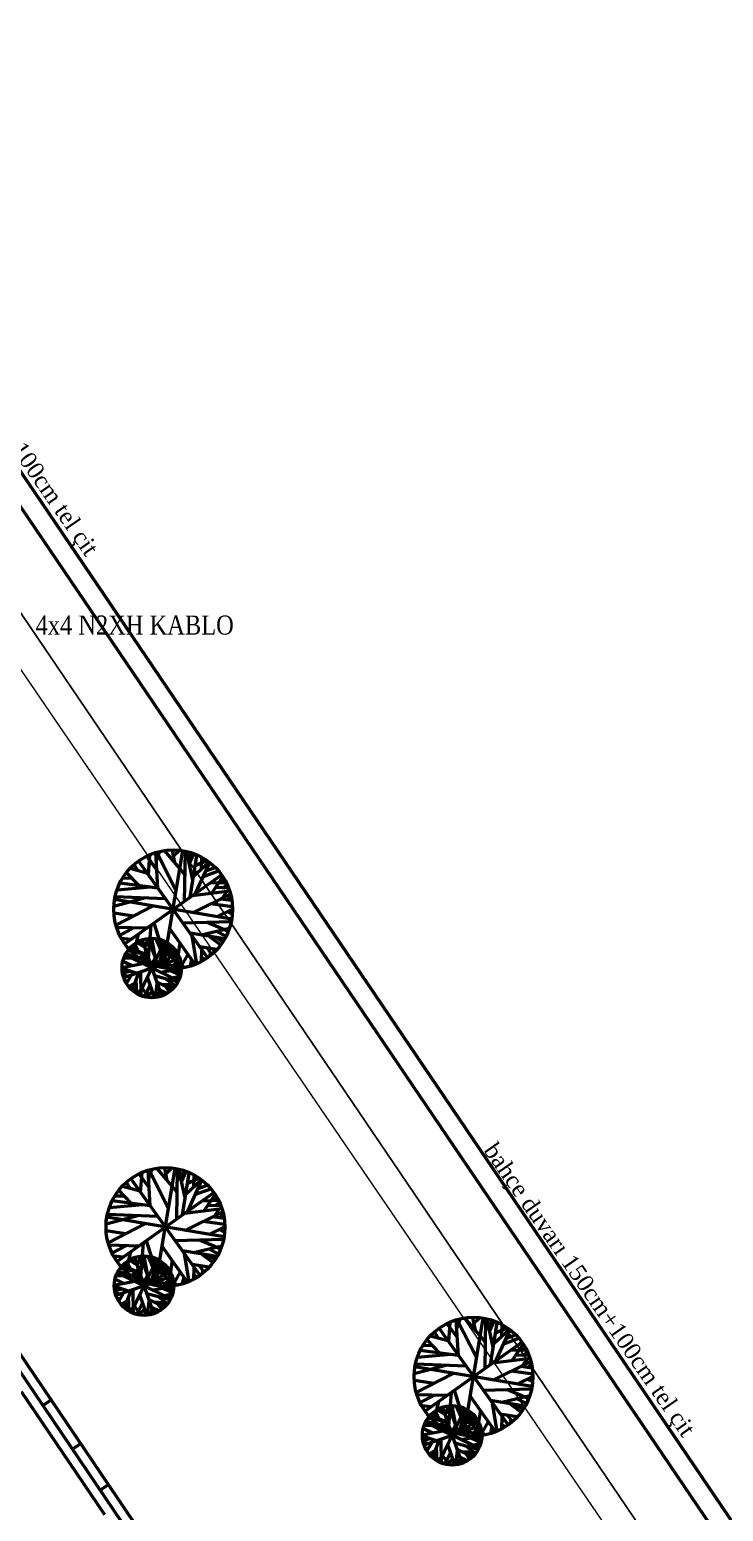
# Model space of a CAD drawing. Header units: millimetres. Extents: x 2046 to 14753, y 2361 to 29276.
# Drawn here: x 9953 to 10128, y 28161.8 to 28535.6 of the extents above; entities that cross this region are included whole.
import ezdxf

# ---------------------------------------------------------------- set-up
doc = ezdxf.new("R2010")
doc.units = ezdxf.units.MM
doc.layers.add('A.O. DUVAR', color=7, linetype='Continuous', lineweight=50)
doc.layers.add('TOPRAKLAMA', color=44, linetype='Continuous', lineweight=18)
doc.layers.add('AYDINLATMA', color=3, linetype='Continuous')
doc.layers.add('aydınlatma', color=3, linetype='Continuous')
doc.styles.add('A.O. MALZEME', font='times.ttf', dxfattribs={"height": 10})
doc.styles.add('YAZI', font='times.ttf', dxfattribs={"width": 0.85})

msp = doc.modelspace()

# ---------------------------------------------------------------- linework, layer by layer
at = {"layer": 'A.O. DUVAR'}
for p, q in [((10344.2, 27843.458), (9875.153, 28535.588)), ((9875.153, 28535.588), (10344.2, 27843.458)), ((9872.934, 28529.949), (10335.42, 27847.501)), ((9872.934, 28529.949), (10335.42, 27847.501)), ((10143.708, 27916.489), (9856.928, 28339.665)), ((9980.57, 28325.764), (9997.814, 28301.591)), ((9985.064, 28323.611), (9982.476, 28327.075)), ((9982.937, 28322.365), (9983.279, 28327.341)), ((9985.37, 28319.041), (9984.807, 28327.944)), ((9984.931, 28325.749), (9985.784, 28328.181)), ((9989.989, 28318.382), (9985.043, 28328.019)), ((9986.717, 28298.886), (9991.667, 28328.469)), ((9992.216, 28322.357), (9987.126, 28328.471)), ((9989.649, 28325.417), (9989.014, 28328.555)), ((9989.312, 28327.133), (9990.701, 28328.502)), ((9992.091, 28315.742), (9992.273, 28328.296)), ((9994.132, 28321.006), (9992.611, 28328.182)), ((9992.939, 28326.411), (9993.928, 28327.79)), ((9993.246, 28325.044), (9994.44, 28327.647)), ((9993.467, 28316.77), (9995.184, 28327.294)), ((9994.299, 28322.008), (9998.2, 28325.588)), ((9994.755, 28324.735), (9997.605, 28326.031)), ((9994.94, 28317.84), (9998.408, 28325.496)), ((9996.374, 28324.006), (9996.421, 28326.687)), ((9977.105, 28305.056), (10001.279, 28322.299)), ((9980.534, 28319.735), (9977.465, 28322.995)), ((9982.723, 28322.687), (9978.336, 28323.936)), ((9980.305, 28323.435), (9979.4, 28324.959)), ((9996.838, 28321.984), (10000.636, 28323.35)), ((9997.48, 28323.421), (9999.759, 28324.24)), ((9998.983, 28317.735), (10001.724, 28321.852)), ((9983.451, 28319.304), (9975.067, 28318.534)), ((9985.326, 28319.048), (9975.765, 28320.304)), ((9978.866, 28321.502), (9976.404, 28321.456)), ((10003.441, 28318.247), (9994.01, 28317.08)), ((9998.524, 28320.329), (10002.518, 28320.461)), ((9999.991, 28319.225), (10003.137, 28319.099)), ((10001.395, 28320.42), (10002.245, 28320.964)), ((10001.63, 28316.491), (10002.657, 28318.093)), ((10001.904, 28319.191), (10002.781, 28319.902)), ((9982.229, 28316.535), (9974.239, 28314.382)), ((10003.984, 28311.202), (9974.4, 28316.152)), ((9987.279, 28316.319), (9974.605, 28316.838)), ((9974.744, 28309.665), (9984.023, 28314.461)), ((10003.677, 28317.522), (9994.189, 28312.817)), ((10004.119, 28314.302), (9998.666, 28315.042)), ((10004.024, 28315.862), (10001.097, 28316.237)), ((10002.929, 28315.988), (10003.782, 28316.818)), ((9979.143, 28311.96), (9974.273, 28312.718)), ((10003.799, 28310.523), (9991.656, 28310.21)), ((10000.361, 28311.842), (10004.157, 28313.723)), ((10004.116, 28312.415), (10002.845, 28313.085)), ((9982.466, 28308.887), (9974.92, 28309.12)), ((9979.223, 28308.972), (9975.689, 28307.047)), ((9979.29, 28302.44), (9980.475, 28307.39)), ((9983.536, 28309.681), (9982.787, 28300.139)), ((9988.042, 28298.745), (9984.429, 28310.218)), ((9994.776, 28299.792), (9988.412, 28308.693)), ((10002.143, 28306.224), (9993.463, 28307.676)), ((9995.151, 28299.901), (9993.958, 28306.907)), ((9996.293, 28307.26), (10003.399, 28308.931)), ((10003.129, 28308.118), (9997.745, 28310.335)), ((10001.179, 28304.726), (9998.237, 28306.877)), ((10002.525, 28306.904), (10000.181, 28308.097)), ((9978.513, 28306.059), (9976.15, 28306.34)), ((9981.831, 28302.388), (9977.701, 28303.202)), ((9982.694, 28302), (9978.286, 28303.952)), ((9979.765, 28304.477), (9978.36, 28303.282)), ((9979.942, 28304.089), (9978.755, 28304.415)), ((9980.493, 28303.006), (9979.481, 28305.003)), ((9981.959, 28304.113), (9980.032, 28305.331)), ((9980.514, 28292.133), (9987.066, 28305.623)), ((9983.017, 28303.647), (9980.67, 28301.351)), ((9980.905, 28304.813), (9980.686, 28305.672)), ((9981.362, 28305.893), (9986.219, 28291.863)), ((9982.017, 28303.928), (9982.883, 28306.267)), ((9983.213, 28304.225), (9982.461, 28306.253)), ((9982.714, 28301.99), (9983.702, 28306.34)), ((9983.222, 28305.672), (9985.394, 28299.188)), ((9983.451, 28305.27), (9984.203, 28306.316)), ((9984.837, 28301.022), (9983.825, 28306.342)), ((9986.466, 28302.614), (9984.888, 28306.265)), ((9985.472, 28299.459), (9987.332, 28305.455)), ((9985.667, 28304.444), (9985.806, 28306.039)), ((9985.748, 28305.315), (9986.607, 28305.775)), ((9986.278, 28299.758), (9988.587, 28304.563)), ((9987.135, 28300.063), (9989.879, 28303.245)), ((9987.194, 28301.696), (9987.478, 28305.352)), ((9987.34, 28303.758), (9988.28, 28304.838)), ((9987.386, 28304.457), (9988.055, 28304.978)), ((9987.416, 28302.152), (9989.793, 28303.319)), ((9988.02, 28303.396), (9989.57, 28303.615)), ((9988.693, 28302.818), (9989.094, 28304.097)), ((9990.914, 28305.243), (9989.858, 28298.67)), ((10000.131, 28303.529), (9995.92, 28304.233)), ((9996.376, 28300.554), (9996.416, 28303.464)), ((9998.909, 28302.361), (9997.821, 28303.858)), ((10001.69, 28305.384), (10000.094, 28306.51)), ((9976.293, 28298.993), (9981.422, 28299.984)), ((9978.728, 28299.473), (9976.499, 28300.524)), ((9980.854, 28301.232), (9976.718, 28301.327)), ((9976.775, 28296.449), (9990.805, 28301.306)), ((9990.535, 28295.602), (9977.045, 28302.154)), ((9983.246, 28300.415), (9977.24, 28302.453)), ((9982.883, 28301.782), (9981.197, 28301.034)), ((9984.644, 28301.373), (9983.618, 28299.771)), ((9987.066, 28301.711), (9985.828, 28299.115)), ((9986.328, 28300.233), (9987.078, 28298.849)), ((9991.27, 28299.058), (9986.582, 28299.83)), ((9992.106, 28299.037), (9987.345, 28302.58)), ((9988.631, 28301.782), (9990.645, 28301.901)), ((9990.017, 28299.616), (9988.702, 28298.692)), ((9989.059, 28299.442), (9990.956, 28301.029)), ((9989.141, 28302.381), (9990.35, 28302.452)), ((9989.206, 28300.75), (9991.14, 28300.25)), ((9989.753, 28300.014), (9991.245, 28299.509)), ((9990.596, 28300.389), (9991.08, 28300.53)), ((9990.666, 28299.728), (9991.187, 28299.945)), ((9992.891, 28302.395), (9990.903, 28298.781)), ((9993.79, 28301.101), (9993.449, 28299.328)), ((9997.259, 28301.035), (9996.404, 28301.521)), ((9998.506, 28302.886), (9998.478, 28301.918)), ((9979.888, 28297.53), (9976.301, 28298.707)), ((9978.344, 28298.029), (9976.377, 28297.604)), ((9977.592, 28296.732), (9976.499, 28297.2)), ((9977.97, 28295.796), (9977.127, 28295.421)), ((9977.454, 28294.886), (9978.722, 28297.093)), ((9980.513, 28297.759), (9978.806, 28293.289)), ((9979.796, 28295.881), (9979.923, 28292.464)), ((9981.13, 28291.878), (9981.017, 28297.891)), ((9984.508, 28291.429), (9982.713, 28296.597)), ((9990.351, 28295.302), (9984.482, 28296.867)), ((9991.281, 28298.676), (9986.066, 28297.76)), ((9989.69, 28294.243), (9987.42, 28296.067)), ((9991.038, 28297.069), (9988.527, 28298.195)), ((9988.888, 28296.42), (9990.974, 28296.787)), ((9991.213, 28297.831), (9989.862, 28298.425)), ((9990.154, 28298.471), (9990.872, 28299.094)), ((9990.77, 28296.165), (9990.255, 28296.666)), ((9990.706, 28298.046), (9991.232, 28298.324)), ((9979.412, 28294.939), (9977.962, 28294.169)), ((9979.085, 28294.063), (9978.17, 28293.943)), ((9979.871, 28293.618), (9979.153, 28292.995)), ((9981.081, 28293.439), (9980.121, 28292.368)), ((9980.518, 28292.834), (9980.682, 28292.064)), ((9983.121, 28291.444), (9981.337, 28293.816)), ((9982.2, 28292.017), (9981.439, 28291.759)), ((9983.425, 28294.589), (9981.991, 28291.585)), ((9983.971, 28292.944), (9982.508, 28291.491)), ((9984.22, 28292.196), (9983.806, 28291.394)), ((9984.703, 28291.428), (9985.12, 28294.957)), ((9988.95, 28293.474), (9984.991, 28295.396)), ((9985.383, 28291.569), (9985.813, 28292.959)), ((9985.875, 28291.675), (9985.533, 28292.029)), ((9987.604, 28292.466), (9985.684, 28293.398)), ((9986.29, 28294.797), (9989.934, 28294.595)), ((9986.853, 28292.078), (9986.543, 28292.95)), ((9986.734, 28292.386), (9986.584, 28291.926)), ((9988.276, 28292.892), (9987.168, 28294.339)), ((9988.614, 28293.135), (9988.007, 28293.9)), ((9989.229, 28293.746), (9988.273, 28294.649)), ((9983.124, 28243.462), (9980.535, 28246.927)), ((9980.997, 28242.217), (9981.338, 28247.193)), ((9983.43, 28238.892), (9982.867, 28247.795)), ((9982.991, 28245.601), (9983.844, 28248.032)), ((9988.049, 28238.234), (9983.103, 28247.87)), ((9984.777, 28218.737), (9989.727, 28248.321)), ((9990.276, 28242.208), (9985.186, 28248.322)), ((9987.709, 28245.269), (9987.074, 28248.407)), ((9987.372, 28246.984), (9988.761, 28248.354)), ((9990.15, 28235.594), (9990.332, 28248.148)), ((9992.191, 28240.858), (9990.67, 28248.034)), ((9990.999, 28246.263), (9991.988, 28247.642)), ((9991.305, 28244.896), (9992.499, 28247.499)), ((9991.527, 28236.622), (9993.243, 28247.146)), ((9980.783, 28242.538), (9976.396, 28243.787)), ((9978.365, 28243.286), (9977.46, 28244.811)), ((9978.63, 28245.616), (9995.873, 28221.442)), ((9992.359, 28241.86), (9996.26, 28245.44)), ((9992.815, 28244.586), (9995.665, 28245.883)), ((9993, 28237.691), (9996.467, 28245.348)), ((9994.433, 28243.858), (9994.48, 28246.538)), ((9994.898, 28241.835), (9998.696, 28243.202)), ((9995.54, 28243.272), (9997.819, 28244.092)), ((9983.386, 28238.9), (9973.825, 28240.156)), ((9976.926, 28241.353), (9974.464, 28241.308)), ((9975.165, 28224.907), (9999.339, 28242.15)), ((9978.593, 28239.587), (9975.525, 28242.846)), ((9996.584, 28240.18), (10000.577, 28240.313)), ((9997.043, 28237.587), (9999.784, 28241.704)), ((9999.455, 28240.272), (10000.305, 28240.816)), ((9999.963, 28239.043), (10000.841, 28239.754)), ((9980.289, 28236.386), (9972.299, 28234.234)), ((10002.043, 28231.054), (9972.46, 28236.004)), ((9985.339, 28236.17), (9972.665, 28236.69)), ((9981.511, 28239.156), (9973.127, 28238.385)), ((10001.501, 28238.099), (9992.07, 28236.932)), ((10001.736, 28237.373), (9992.249, 28232.669)), ((9998.051, 28239.077), (10001.197, 28238.951)), ((10002.083, 28235.714), (9999.157, 28236.089)), ((9999.69, 28236.343), (10000.717, 28237.944)), ((10000.989, 28235.84), (10001.842, 28236.669)), ((9977.203, 28231.812), (9972.333, 28232.57)), ((9972.803, 28229.516), (9982.083, 28234.313)), ((10002.179, 28234.153), (9996.726, 28234.894)), ((9998.421, 28231.693), (10002.216, 28233.575)), ((10002.176, 28232.266), (10000.905, 28232.937)), ((9980.526, 28228.739), (9972.98, 28228.972)), ((9977.283, 28228.824), (9973.748, 28226.899)), ((9981.596, 28229.532), (9980.847, 28219.991)), ((9986.102, 28218.597), (9982.489, 28230.069)), ((9992.836, 28219.644), (9986.472, 28228.545)), ((10001.859, 28230.374), (9989.715, 28230.061)), ((9994.353, 28227.112), (10001.459, 28228.783)), ((10001.189, 28227.97), (9995.804, 28230.186)), ((9976.573, 28225.911), (9974.21, 28226.192)), ((9977.35, 28222.292), (9978.535, 28227.242)), ((9978.553, 28222.858), (9977.541, 28224.854)), ((9980.019, 28223.964), (9978.092, 28225.183)), ((9978.574, 28211.984), (9985.126, 28225.475)), ((9978.965, 28224.665), (9978.746, 28225.523)), ((9979.421, 28225.744), (9984.279, 28211.715)), ((9980.076, 28223.78), (9980.943, 28226.118)), ((9981.273, 28224.077), (9980.52, 28226.104)), ((9980.774, 28221.842), (9981.761, 28226.192)), ((9981.282, 28225.524), (9983.454, 28219.04)), ((9981.511, 28225.122), (9982.263, 28226.167)), ((9982.897, 28220.874), (9981.885, 28226.194)), ((9984.526, 28222.466), (9982.948, 28226.117)), ((9983.532, 28219.311), (9985.392, 28225.306)), ((9983.727, 28224.296), (9983.866, 28225.891)), ((9983.807, 28225.166), (9984.667, 28225.627)), ((9985.254, 28221.547), (9985.538, 28225.204)), ((9985.399, 28223.609), (9986.34, 28224.689)), ((9985.445, 28224.308), (9986.115, 28224.83)), ((9988.974, 28225.095), (9987.918, 28218.521)), ((10000.203, 28226.076), (9991.522, 28227.528)), ((9993.211, 28219.752), (9992.018, 28226.759)), ((9999.238, 28224.578), (9996.297, 28226.729)), ((9999.75, 28225.236), (9998.154, 28226.361)), ((10000.584, 28226.755), (9998.241, 28227.948)), ((9978.914, 28221.083), (9974.777, 28221.179)), ((9974.835, 28216.301), (9988.865, 28221.158)), ((9988.595, 28215.454), (9975.105, 28222.005)), ((9981.306, 28220.267), (9975.3, 28222.305)), ((9979.891, 28222.239), (9975.761, 28223.053)), ((9980.754, 28221.851), (9976.346, 28223.804)), ((9977.825, 28224.329), (9976.42, 28223.134)), ((9978.002, 28223.941), (9976.815, 28224.266)), ((9981.077, 28223.499), (9978.73, 28221.203)), ((9980.943, 28221.633), (9979.257, 28220.886)), ((9982.704, 28221.224), (9981.678, 28219.623)), ((9985.126, 28221.563), (9983.888, 28218.967)), ((9984.337, 28219.609), (9986.647, 28224.415)), ((9985.195, 28219.914), (9987.939, 28223.097)), ((9990.166, 28218.889), (9985.405, 28222.431)), ((9985.476, 28222.004), (9987.853, 28223.171)), ((9986.08, 28223.248), (9987.63, 28223.467)), ((9986.69, 28221.634), (9988.705, 28221.753)), ((9986.753, 28222.67), (9987.154, 28223.949)), ((9987.119, 28219.293), (9989.016, 28220.881)), ((9987.201, 28222.233), (9988.41, 28222.304)), ((9990.951, 28222.247), (9988.963, 28218.633)), ((9991.85, 28220.952), (9991.509, 28219.179)), ((9998.19, 28223.381), (9993.98, 28224.085)), ((9994.435, 28220.405), (9994.476, 28223.316)), ((9995.319, 28220.887), (9994.464, 28221.373)), ((9996.969, 28222.212), (9995.881, 28223.71)), ((9996.566, 28222.737), (9996.538, 28221.77)), ((9974.353, 28218.845), (9979.482, 28219.835)), ((9977.948, 28217.382), (9974.361, 28218.559)), ((9976.404, 28217.88), (9974.437, 28217.456)), ((9976.788, 28219.325), (9974.559, 28220.376)), ((9975.652, 28216.584), (9974.559, 28217.052)), ((9978.573, 28217.611), (9976.866, 28213.14)), ((9979.19, 28211.73), (9979.077, 28217.743)), ((9989.34, 28218.528), (9984.125, 28217.611)), ((9984.387, 28220.085), (9985.137, 28218.701)), ((9989.33, 28218.91), (9984.641, 28219.681)), ((9989.098, 28216.921), (9986.587, 28218.047)), ((9988.077, 28219.467), (9986.762, 28218.543)), ((9987.266, 28220.602), (9989.2, 28220.102)), ((9987.813, 28219.866), (9989.305, 28219.361)), ((9989.272, 28217.683), (9987.922, 28218.276)), ((9988.213, 28218.323), (9988.932, 28218.946)), ((9988.656, 28220.241), (9989.14, 28220.382)), ((9988.726, 28219.579), (9989.247, 28219.797)), ((9988.765, 28217.898), (9989.292, 28218.176)), ((9976.029, 28215.648), (9975.187, 28215.273)), ((9975.514, 28214.738), (9976.781, 28216.945)), ((9977.472, 28214.79), (9976.022, 28214.021)), ((9977.144, 28213.915), (9976.23, 28213.794)), ((9977.931, 28213.47), (9977.213, 28212.847)), ((9977.856, 28215.733), (9977.982, 28212.316)), ((9979.14, 28213.29), (9978.18, 28212.22)), ((9981.181, 28211.296), (9979.397, 28213.667)), ((9981.485, 28214.441), (9980.051, 28211.437)), ((9982.568, 28211.281), (9980.772, 28216.449)), ((9988.411, 28215.154), (9982.542, 28216.718)), ((9982.763, 28211.28), (9983.18, 28214.809)), ((9987.01, 28213.326), (9983.051, 28215.248)), ((9985.664, 28212.317), (9983.744, 28213.25)), ((9984.35, 28214.649), (9987.994, 28214.447)), ((9986.336, 28212.744), (9985.228, 28214.191)), ((9987.75, 28214.095), (9985.48, 28215.919)), ((9986.674, 28212.987), (9986.067, 28213.752)), ((9987.289, 28213.598), (9986.333, 28214.501)), ((9986.948, 28216.272), (9989.034, 28216.639)), ((9988.83, 28216.017), (9988.315, 28216.518)), ((9978.578, 28212.686), (9978.742, 28211.916)), ((9980.26, 28211.868), (9979.499, 28211.611)), ((9982.031, 28212.796), (9980.567, 28211.343)), ((9982.28, 28212.048), (9981.866, 28211.246)), ((9983.443, 28211.42), (9983.873, 28212.811)), ((9983.934, 28211.527), (9983.593, 28211.881)), ((9984.913, 28211.929), (9984.602, 28212.801)), ((9984.794, 28212.238), (9984.644, 28211.778)), ((10061.148, 28201.146), (10060.586, 28210.049)), ((10060.709, 28207.855), (10061.562, 28210.286)), ((10065.768, 28200.488), (10060.821, 28210.124)), ((10062.495, 28180.991), (10067.446, 28210.575)), ((10067.994, 28204.462), (10062.905, 28210.576)), ((10065.428, 28207.523), (10064.793, 28210.661)), ((10065.09, 28209.238), (10066.479, 28210.607)), ((10067.869, 28197.848), (10068.051, 28210.402)), ((10069.91, 28203.112), (10068.389, 28210.288)), ((10068.717, 28208.517), (10069.707, 28209.896)), ((10069.024, 28207.15), (10070.218, 28209.753)), ((10058.501, 28204.792), (10054.115, 28206.041)), ((10056.083, 28205.54), (10055.178, 28207.064)), ((10056.349, 28207.87), (10073.592, 28183.696)), ((10060.842, 28205.716), (10058.254, 28209.181)), ((10058.715, 28204.471), (10059.057, 28209.447)), ((10069.246, 28198.876), (10070.962, 28209.4)), ((10070.078, 28204.114), (10073.978, 28207.694)), ((10070.534, 28206.84), (10073.383, 28208.137)), ((10070.719, 28199.945), (10074.186, 28207.602)), ((10072.152, 28206.112), (10072.199, 28208.792)), ((10073.259, 28205.526), (10075.538, 28206.346)), ((10061.105, 28201.154), (10051.544, 28202.41)), ((10054.644, 28203.607), (10052.183, 28203.562)), ((10052.884, 28187.161), (10077.057, 28204.404)), ((10056.312, 28201.841), (10053.243, 28205.1)), ((10072.617, 28204.089), (10076.415, 28205.456)), ((10074.303, 28202.434), (10078.296, 28202.567)), ((10074.761, 28199.841), (10077.503, 28203.958)), ((10077.174, 28202.526), (10078.023, 28203.07)), ((10077.682, 28201.297), (10078.56, 28202.008)), ((10058.007, 28198.64), (10050.018, 28196.488)), ((10063.058, 28198.424), (10050.384, 28198.944)), ((10059.229, 28201.41), (10050.846, 28200.639)), ((10079.22, 28200.353), (10069.788, 28199.186)), ((10079.455, 28199.627), (10069.968, 28194.923)), ((10075.769, 28201.331), (10078.916, 28201.205)), ((10079.802, 28197.968), (10076.876, 28198.343)), ((10077.409, 28198.597), (10078.435, 28200.198)), ((10078.708, 28198.094), (10079.56, 28198.923)), ((10054.922, 28194.066), (10050.051, 28194.824)), ((10079.762, 28193.308), (10050.179, 28198.258)), ((10050.522, 28191.77), (10059.802, 28196.567)), ((10079.898, 28196.407), (10074.445, 28197.148)), ((10076.14, 28193.947), (10079.935, 28195.829)), ((10079.895, 28194.52), (10078.624, 28195.191)), ((10058.245, 28190.993), (10050.699, 28191.226)), ((10055.002, 28191.078), (10051.467, 28189.153)), ((10059.314, 28191.786), (10058.566, 28182.245)), ((10063.82, 28180.851), (10060.207, 28192.323)), ((10070.554, 28181.897), (10064.191, 28190.799)), ((10079.578, 28192.628), (10067.434, 28192.315)), ((10072.072, 28189.366), (10079.178, 28191.037)), ((10078.908, 28190.224), (10073.523, 28192.44)), ((10054.291, 28188.165), (10051.929, 28188.446)), ((10055.069, 28184.546), (10056.254, 28189.496)), ((10056.271, 28185.112), (10055.26, 28187.108)), ((10057.738, 28186.218), (10055.81, 28187.437)), ((10056.293, 28174.238), (10062.845, 28187.729)), ((10056.684, 28186.919), (10056.465, 28187.777)), ((10057.14, 28187.998), (10061.997, 28173.969)), ((10057.795, 28186.034), (10058.662, 28188.372)), ((10058.991, 28186.331), (10058.239, 28188.358)), ((10058.493, 28184.096), (10059.48, 28188.445)), ((10059.001, 28187.778), (10061.173, 28181.294)), ((10059.23, 28187.376), (10059.982, 28188.421)), ((10060.615, 28183.128), (10059.604, 28188.448)), ((10062.245, 28184.72), (10060.667, 28188.371)), ((10061.251, 28181.565), (10063.111, 28187.56)), ((10061.446, 28186.55), (10061.584, 28188.145)), ((10061.526, 28187.42), (10062.386, 28187.881)), ((10062.973, 28183.801), (10063.257, 28187.458)), ((10063.164, 28186.562), (10063.833, 28187.084)), ((10066.692, 28187.349), (10065.637, 28180.775)), ((10077.922, 28188.33), (10069.241, 28189.782)), ((10070.929, 28182.006), (10069.737, 28189.013)), ((10076.957, 28186.832), (10074.015, 28188.983)), ((10077.469, 28187.49), (10075.872, 28188.615)), ((10078.303, 28189.009), (10075.959, 28190.202)), ((10056.632, 28183.337), (10052.496, 28183.433)), ((10052.554, 28178.555), (10066.584, 28183.412)), ((10066.314, 28177.708), (10052.824, 28184.259)), ((10059.024, 28182.521), (10053.019, 28184.559)), ((10057.61, 28184.493), (10053.48, 28185.307)), ((10058.473, 28184.105), (10054.065, 28186.058)), ((10055.544, 28186.583), (10054.139, 28185.388)), ((10055.721, 28186.195), (10054.534, 28186.52)), ((10058.796, 28185.753), (10056.448, 28183.457)), ((10058.662, 28183.887), (10056.975, 28183.14)), ((10060.423, 28183.478), (10059.396, 28181.877)), ((10062.844, 28183.817), (10061.607, 28181.221)), ((10062.056, 28181.863), (10064.365, 28186.669)), ((10062.914, 28182.168), (10065.658, 28185.351)), ((10063.118, 28185.863), (10064.058, 28186.943)), ((10067.885, 28181.143), (10063.123, 28184.685)), ((10063.195, 28184.258), (10065.571, 28185.425)), ((10063.799, 28185.502), (10065.348, 28185.721)), ((10064.409, 28183.888), (10066.424, 28184.007)), ((10064.472, 28184.924), (10064.873, 28186.203)), ((10064.92, 28184.487), (10066.129, 28184.558)), ((10068.67, 28184.501), (10066.682, 28180.887)), ((10075.909, 28185.635), (10071.699, 28186.339)), ((10072.154, 28182.659), (10072.195, 28185.57)), ((10073.038, 28183.141), (10072.182, 28183.627)), ((10074.687, 28184.466), (10073.599, 28185.964)), ((10074.284, 28184.991), (10074.256, 28184.024)), ((10052.072, 28181.099), (10057.2, 28182.089)), ((10055.666, 28179.636), (10052.08, 28180.813)), ((10054.123, 28180.134), (10052.156, 28179.71)), ((10054.506, 28181.579), (10052.277, 28182.63)), ((10056.291, 28179.865), (10054.585, 28175.394)), ((10056.909, 28173.984), (10056.796, 28179.997)), ((10067.059, 28180.782), (10061.844, 28179.865)), ((10062.106, 28182.339), (10062.856, 28180.955)), ((10067.049, 28181.164), (10062.36, 28181.935)), ((10066.817, 28179.175), (10064.306, 28180.301)), ((10065.795, 28181.721), (10064.481, 28180.797)), ((10064.838, 28181.547), (10066.734, 28183.135)), ((10064.984, 28182.856), (10066.918, 28182.356)), ((10065.532, 28182.12), (10067.023, 28181.615)), ((10066.991, 28179.937), (10065.64, 28180.53)), ((10065.932, 28180.577), (10066.651, 28181.2)), ((10066.374, 28182.495), (10066.859, 28182.636)), ((10066.444, 28181.833), (10066.966, 28182.051)), ((10066.484, 28180.152), (10067.01, 28180.43)), ((10069.569, 28183.206), (10069.227, 28181.433)), ((10053.371, 28178.838), (10052.277, 28179.306)), ((10053.748, 28177.902), (10052.906, 28177.527)), ((10053.233, 28176.992), (10054.5, 28179.199)), ((10055.191, 28177.044), (10053.741, 28176.275)), ((10054.863, 28176.169), (10053.949, 28176.048)), ((10055.575, 28177.987), (10055.701, 28174.57)), ((10058.899, 28173.55), (10057.116, 28175.921)), ((10059.204, 28176.695), (10057.769, 28173.691)), ((10060.286, 28173.535), (10058.491, 28178.703)), ((10066.13, 28177.408), (10060.261, 28178.972)), ((10060.482, 28173.534), (10060.899, 28177.063)), ((10064.728, 28175.58), (10060.77, 28177.502)), ((10062.069, 28176.903), (10065.713, 28176.701)), ((10064.054, 28174.998), (10062.947, 28176.445)), ((10065.469, 28176.349), (10063.199, 28178.173)), ((10064.393, 28175.241), (10063.786, 28176.006)), ((10065.007, 28175.852), (10064.052, 28176.755)), ((10064.667, 28178.526), (10066.753, 28178.893)), ((10066.549, 28178.271), (10066.034, 28178.771)), ((10055.65, 28175.724), (10054.932, 28175.101)), ((10056.859, 28175.544), (10055.899, 28174.474)), ((10056.296, 28174.94), (10056.461, 28174.17)), ((10057.979, 28174.122), (10057.218, 28173.865)), ((10059.75, 28175.05), (10058.286, 28173.597)), ((10059.998, 28174.302), (10059.584, 28173.5)), ((10061.161, 28173.674), (10061.592, 28175.065)), ((10061.653, 28173.781), (10061.311, 28174.135)), ((10063.382, 28174.571), (10061.463, 28175.504)), ((10062.631, 28174.183), (10062.321, 28175.055)), ((10062.512, 28174.492), (10062.362, 28174.032))]:
    msp.add_line(p, q, dxfattribs=at)
at = {"layer": 'A.O. DUVAR', "ltscale": 0.1}
for p, q in [((10096.755, 27985.773), (9856.928, 28339.665)), ((10093.283, 27986.44), (9856.261, 28336.192)), ((10089.075, 27992.649), (9860.468, 28329.984)), ((9972.001, 28160.949), (9950.964, 28191.992)), ((9956.316, 28188.551), (9958.385, 28189.953)), ((9963.806, 28177.498), (9965.875, 28178.901)), ((9970.818, 28167.151), (9972.888, 28168.553))]:
    msp.add_line(p, q, dxfattribs=at)
at = {"layer": 'A.O. DUVAR'}
for centre, radius in [((9989.192, 28313.677), 14.997), ((9983.79, 28298.878), 7.499), ((9987.252, 28233.529), 14.997), ((9981.85, 28218.73), 7.499), ((10064.971, 28195.783), 14.997), ((10059.569, 28180.984), 7.499)]:
    msp.add_circle(centre, radius, dxfattribs=at)
at = {"layer": 'aydınlatma'}
msp.add_lwpolyline([(10298.885, 27874.674), (9868.382, 28509.929)], dxfattribs=at)
at = {"layer": 'TOPRAKLAMA'}
msp.add_lwpolyline([(8089.754, 27341.919), (8878.769, 27711.205), (10298.885, 27864.424), (9861.335, 28505.112), (9593.381, 28437.617), (8831.634, 28527.025), (7957.776, 28302.2)], dxfattribs=at)

# ---------------------------------------------------------------- texts
at = {"layer": 'A.O. DUVAR', "style": 'A.O. MALZEME'}
for p in [(9916.787, 28475.076, 2.634), (10067.363, 28252.883, 2.634)]:
    msp.add_text('bahçe duvarı 150cm+100cm tel çit', height=4.21426, rotation=304.74196, dxfattribs=at).set_placement(p)
at = {"layer": 'AYDINLATMA', "color": 2, "insert": (9954.483, 28387.786), "char_height": 4.80249, "width": 57.19075, "attachment_point": 1, "style": 'YAZI'}
msp.add_mtext('{\\C256;4x4 N2XH KABLO}', dxfattribs=at)

doc.saveas('drawing.dxf')
